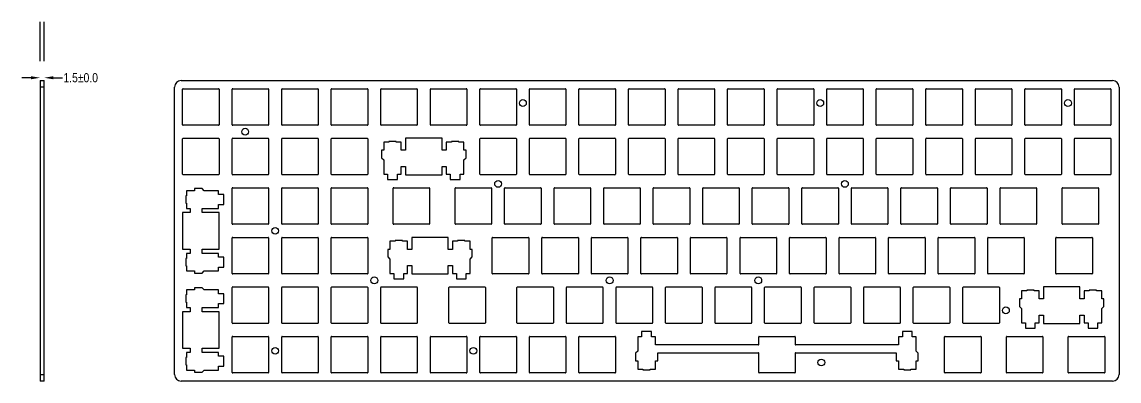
# Model space of a CAD drawing. Header units: millimetres. Extents: x -26 to 895, y 377 to 631.
# Drawn here: x 474.6 to 895.3, y 436.4 to 574.1 of the extents above; entities that cross this region are included whole.
import ezdxf

# ---------------------------------------------------------------- set-up
doc = ezdxf.new("R2010")
doc.units = ezdxf.units.MM
doc.header["$LTSCALE"] = 65.395
doc.header["$PDMODE"] = 3
doc.header["$PDSIZE"] = 8
doc.layers.get('0').update_dxf_attribs({"linetype": 'CONTINUOUS'})
doc.layers.get('Defpoints').update_dxf_attribs({"linetype": 'CONTINUOUS'})
doc.styles.get("Standard").update_dxf_attribs({"font": 'txt', "width": 0.85})
doc.dimstyles.new('副本 STANDARD', dxfattribs={"dimtxt": 3.5, "dimasz": 3.5, "dimexe": 21.402, "dimexo": 7.43125, "dimgap": 0.09, "dimtad": 0, "dimtih": 1, "dimtoh": 1, "dimdec": 1, "dimzin": 0, "dimdsep": 46, "dimtxsty": 'STANDARD', "dimcen": 10.701, "dimadec": 0, "dimazin": 0, "dimtol": 1, "dimtp": 0.01, "dimtm": 0.01, "dimtfac": 1, "dimtdec": 1, "dimtofl": 0, "dimtmove": 0, "dimatfit": 3, "dimfxl": 1, "dimtolj": 1, "dimtzin": 0, "dimarcsym": 0})

# ---------------------------------------------------------------- blocks, each defined once
blk = doc.blocks.new('*D2')
at = {"color": 0, "lineweight": -2}
for p, q in [((481.63, 559), (481.63, 574.06)), ((483.13, 559), (483.13, 574.06)), ((478.13, 552.66), (474.63, 552.66)), ((486.63, 552.66), (490.13, 552.66))]:
    blk.add_line(p, q, dxfattribs=at)
at = {"color": 0}
for points in [[(478.13, 553.24), (478.13, 552.08), (481.63, 552.66)], [(486.63, 553.24), (486.63, 552.08), (483.13, 552.66)]]:
    blk.add_solid(points, dxfattribs=at)
at = {"layer": 'Defpoints', "color": 0}
for p in [(481.63, 551.57), (483.13, 552.66), (483.13, 551.57)]:
    blk.add_point(p, dxfattribs=at)
at = {"color": 0, "insert": (497.16, 552.66), "char_height": 3.5, "attachment_point": 5}
blk.add_mtext('\\A1;1.5±0.0', dxfattribs=at)

msp = doc.modelspace()

# ---------------------------------------------------------------- linework, layer by layer
at = {"color": 7, "linetype": 'Continuous'}
for p, q in [((481.63, 551.57), (481.63, 436.37)), ((481.63, 551.57), (483.13, 551.57)), ((483.13, 436.37), (483.13, 551.57)), ((535.64, 551.57), (892.84, 551.57)), ((483.13, 549.07), (481.63, 549.07)), ((533.14, 438.87), (533.14, 549.07)), ((536.24, 534.67), (536.24, 548.27)), ((536.44, 548.47), (550.04, 548.47)), ((550.24, 548.27), (550.24, 534.67)), ((555.24, 534.67), (555.24, 548.27)), ((555.44, 548.47), (569.04, 548.47)), ((569.24, 548.27), (569.24, 534.67)), ((574.24, 534.67), (574.24, 548.27)), ((574.44, 548.47), (588.04, 548.47)), ((588.24, 548.27), (588.24, 534.67)), ((593.24, 534.67), (593.24, 548.27)), ((593.44, 548.47), (607.04, 548.47)), ((607.24, 548.27), (607.24, 534.67)), ((612.24, 534.67), (612.24, 548.27)), ((612.44, 548.47), (626.04, 548.47)), ((626.24, 548.27), (626.24, 534.67)), ((631.24, 534.67), (631.24, 548.27)), ((631.44, 548.47), (645.04, 548.47)), ((645.24, 548.27), (645.24, 534.67)), ((650.24, 534.67), (650.24, 548.27)), ((650.44, 548.47), (664.04, 548.47)), ((664.24, 548.27), (664.24, 534.67)), ((669.24, 534.67), (669.24, 548.27)), ((669.44, 548.47), (683.04, 548.47)), ((683.24, 548.27), (683.24, 534.67)), ((688.24, 534.67), (688.24, 548.27)), ((688.44, 548.47), (702.04, 548.47)), ((702.24, 548.27), (702.24, 534.67)), ((707.24, 534.67), (707.24, 548.27)), ((707.44, 548.47), (721.04, 548.47)), ((721.24, 548.27), (721.24, 534.67)), ((726.24, 534.67), (726.24, 548.27)), ((726.44, 548.47), (740.04, 548.47)), ((740.24, 548.27), (740.24, 534.67)), ((745.24, 534.67), (745.24, 548.27)), ((745.44, 548.47), (759.04, 548.47)), ((759.24, 548.27), (759.24, 534.67)), ((764.24, 534.67), (764.24, 548.27)), ((764.44, 548.47), (778.04, 548.47)), ((778.24, 548.27), (778.24, 534.67)), ((783.24, 534.67), (783.24, 548.27)), ((783.44, 548.47), (797.04, 548.47)), ((797.24, 548.27), (797.24, 534.67)), ((802.24, 534.67), (802.24, 548.27)), ((802.44, 548.47), (816.04, 548.47)), ((816.24, 548.27), (816.24, 534.67)), ((821.24, 534.67), (821.24, 548.27)), ((821.44, 548.47), (835.04, 548.47)), ((835.24, 548.27), (835.24, 534.67)), ((840.24, 534.67), (840.24, 548.27)), ((840.44, 548.47), (854.04, 548.47)), ((854.24, 548.27), (854.24, 534.67)), ((859.24, 534.67), (859.24, 548.27)), ((859.44, 548.47), (873.04, 548.47)), ((873.24, 548.27), (873.24, 534.67)), ((878.24, 534.67), (878.24, 548.27)), ((878.44, 548.47), (892.04, 548.47)), ((892.24, 548.27), (892.24, 534.67)), ((895.34, 549.07), (895.34, 438.87)), ((550.04, 534.47), (536.44, 534.47)), ((569.04, 534.47), (555.44, 534.47)), ((588.04, 534.47), (574.44, 534.47)), ((607.04, 534.47), (593.44, 534.47)), ((626.04, 534.47), (612.44, 534.47)), ((645.04, 534.47), (631.44, 534.47)), ((664.04, 534.47), (650.44, 534.47)), ((683.04, 534.47), (669.44, 534.47)), ((702.04, 534.47), (688.44, 534.47)), ((721.04, 534.47), (707.44, 534.47)), ((740.04, 534.47), (726.44, 534.47)), ((759.04, 534.47), (745.44, 534.47)), ((778.04, 534.47), (764.44, 534.47)), ((797.04, 534.47), (783.44, 534.47)), ((816.04, 534.47), (802.44, 534.47)), ((835.04, 534.47), (821.44, 534.47)), ((854.04, 534.47), (840.44, 534.47)), ((873.04, 534.47), (859.44, 534.47)), ((892.04, 534.47), (878.44, 534.47)), ((536.24, 515.67), (536.24, 529.27)), ((536.44, 529.47), (550.04, 529.47)), ((550.24, 529.27), (550.24, 515.67)), ((555.24, 515.67), (555.24, 529.27)), ((555.44, 529.47), (569.04, 529.47)), ((569.24, 529.27), (569.24, 515.67)), ((574.24, 515.67), (574.24, 529.27)), ((574.44, 529.47), (588.04, 529.47)), ((588.24, 529.27), (588.24, 515.67)), ((593.24, 515.67), (593.24, 529.27)), ((593.44, 529.47), (607.04, 529.47)), ((607.24, 529.27), (607.24, 515.67)), ((613.36, 527.97), (613.36, 524.87)), ((615.34, 527.97), (613.36, 527.97)), ((615.34, 528.27), (615.34, 527.97)), ((618.14, 528.27), (615.34, 528.27)), ((618.14, 527.97), (618.14, 528.27)), ((620.11, 527.97), (618.14, 527.97)), ((620.11, 524.87), (620.11, 527.97)), ((621.74, 529.47), (621.74, 524.87)), ((635.74, 529.47), (621.74, 529.47)), ((635.74, 524.87), (635.74, 529.47)), ((637.36, 527.97), (637.36, 524.87)), ((639.34, 527.97), (637.36, 527.97)), ((639.34, 528.27), (639.34, 527.97)), ((642.14, 528.27), (639.34, 528.27)), ((642.14, 527.97), (642.14, 528.27)), ((644.11, 527.97), (642.14, 527.97)), ((644.11, 524.87), (644.11, 527.97)), ((650.24, 515.67), (650.24, 529.27)), ((650.44, 529.47), (664.04, 529.47)), ((664.24, 529.27), (664.24, 515.67)), ((669.24, 515.67), (669.24, 529.27)), ((669.44, 529.47), (683.04, 529.47)), ((683.24, 529.27), (683.24, 515.67)), ((688.24, 515.67), (688.24, 529.27)), ((688.44, 529.47), (702.04, 529.47)), ((702.24, 529.27), (702.24, 515.67)), ((707.24, 515.67), (707.24, 529.27)), ((707.44, 529.47), (721.04, 529.47)), ((721.24, 529.27), (721.24, 515.67)), ((726.24, 515.67), (726.24, 529.27)), ((726.44, 529.47), (740.04, 529.47)), ((740.24, 529.27), (740.24, 515.67)), ((745.24, 515.67), (745.24, 529.27)), ((745.44, 529.47), (759.04, 529.47)), ((759.24, 529.27), (759.24, 515.67)), ((764.24, 515.67), (764.24, 529.27)), ((764.44, 529.47), (778.04, 529.47)), ((778.24, 529.27), (778.24, 515.67)), ((783.24, 515.67), (783.24, 529.27)), ((783.44, 529.47), (797.04, 529.47)), ((797.24, 529.27), (797.24, 515.67)), ((802.24, 515.67), (802.24, 529.27)), ((802.44, 529.47), (816.04, 529.47)), ((816.24, 529.27), (816.24, 515.67)), ((821.24, 515.67), (821.24, 529.27)), ((821.44, 529.47), (835.04, 529.47)), ((835.24, 529.27), (835.24, 515.67)), ((840.24, 515.67), (840.24, 529.27)), ((840.44, 529.47), (854.04, 529.47)), ((854.24, 529.27), (854.24, 515.67)), ((859.24, 515.67), (859.24, 529.27)), ((859.44, 529.47), (873.04, 529.47)), ((873.24, 529.27), (873.24, 515.67)), ((878.24, 515.67), (878.24, 529.27)), ((878.44, 529.47), (892.04, 529.47)), ((892.24, 529.27), (892.24, 515.67)), ((612.54, 524.87), (612.54, 521.97)), ((613.36, 524.87), (612.54, 524.87)), ((612.54, 521.97), (613.36, 521.14)), ((621.74, 524.87), (620.11, 524.87)), ((637.36, 524.87), (635.74, 524.87)), ((644.94, 524.87), (644.11, 524.87)), ((644.11, 521.14), (644.94, 521.97)), ((644.94, 521.97), (644.94, 524.87)), ((613.36, 521.14), (613.36, 515.67)), ((620.11, 515.67), (620.11, 518.67)), ((620.11, 518.67), (621.74, 518.67)), ((621.74, 518.67), (621.74, 515.47)), ((635.74, 515.47), (635.74, 518.67)), ((635.74, 518.67), (637.36, 518.67)), ((637.36, 518.67), (637.36, 515.67)), ((644.11, 515.67), (644.11, 521.14)), ((550.04, 515.47), (536.44, 515.47)), ((569.04, 515.47), (555.44, 515.47)), ((588.04, 515.47), (574.44, 515.47)), ((607.04, 515.47), (593.44, 515.47)), ((613.36, 515.67), (614.84, 515.67)), ((614.84, 515.67), (614.84, 513.62)), ((614.84, 513.62), (618.64, 513.62)), ((618.64, 513.62), (618.64, 515.67)), ((618.64, 515.67), (620.11, 515.67)), ((621.74, 515.47), (635.74, 515.47)), ((637.36, 515.67), (638.84, 515.67)), ((638.84, 515.67), (638.84, 513.62)), ((638.84, 513.62), (642.64, 513.62)), ((642.64, 513.62), (642.64, 515.67)), ((642.64, 515.67), (644.11, 515.67)), ((664.04, 515.47), (650.44, 515.47)), ((683.04, 515.47), (669.44, 515.47)), ((702.04, 515.47), (688.44, 515.47)), ((721.04, 515.47), (707.44, 515.47)), ((740.04, 515.47), (726.44, 515.47)), ((759.04, 515.47), (745.44, 515.47)), ((778.04, 515.47), (764.44, 515.47)), ((797.04, 515.47), (783.44, 515.47)), ((816.04, 515.47), (802.44, 515.47)), ((835.04, 515.47), (821.44, 515.47)), ((854.04, 515.47), (840.44, 515.47)), ((873.04, 515.47), (859.44, 515.47)), ((892.04, 515.47), (878.44, 515.47)), ((537.74, 509.34), (537.74, 507.37)), ((540.84, 509.34), (537.74, 509.34)), ((540.84, 510.17), (540.84, 509.34)), ((543.74, 510.17), (540.84, 510.17)), ((544.56, 509.34), (543.74, 510.17)), ((550.04, 509.34), (544.56, 509.34)), ((550.04, 507.87), (550.04, 509.34)), ((555.24, 496.67), (555.24, 510.27)), ((555.44, 510.47), (569.04, 510.47)), ((569.24, 510.27), (569.24, 496.67)), ((574.24, 496.67), (574.24, 510.27)), ((574.44, 510.47), (588.04, 510.47)), ((588.24, 510.27), (588.24, 496.67)), ((593.24, 496.67), (593.24, 510.27)), ((593.44, 510.47), (607.04, 510.47)), ((607.24, 510.27), (607.24, 496.67)), ((616.98, 496.67), (616.98, 510.27)), ((617.18, 510.47), (630.78, 510.47)), ((630.98, 510.27), (630.98, 496.67)), ((640.71, 496.67), (640.71, 510.27)), ((640.91, 510.47), (654.51, 510.47)), ((654.71, 510.27), (654.71, 496.67)), ((659.71, 496.67), (659.71, 510.27)), ((659.91, 510.47), (673.51, 510.47)), ((673.71, 510.27), (673.71, 496.67)), ((678.71, 496.67), (678.71, 510.27)), ((678.91, 510.47), (692.51, 510.47)), ((692.71, 510.27), (692.71, 496.67)), ((697.71, 496.67), (697.71, 510.27)), ((697.91, 510.47), (711.51, 510.47)), ((711.71, 510.27), (711.71, 496.67)), ((716.71, 496.67), (716.71, 510.27)), ((716.91, 510.47), (730.51, 510.47)), ((730.71, 510.27), (730.71, 496.67)), ((735.71, 496.67), (735.71, 510.27)), ((735.91, 510.47), (749.51, 510.47)), ((749.71, 510.27), (749.71, 496.67)), ((754.71, 496.67), (754.71, 510.27)), ((754.91, 510.47), (768.51, 510.47)), ((768.71, 510.27), (768.71, 496.67)), ((773.71, 496.67), (773.71, 510.27)), ((773.91, 510.47), (787.51, 510.47)), ((787.71, 510.27), (787.71, 496.67)), ((792.71, 496.67), (792.71, 510.27)), ((792.91, 510.47), (806.51, 510.47)), ((806.71, 510.27), (806.71, 496.67)), ((811.71, 496.67), (811.71, 510.27)), ((811.91, 510.47), (825.51, 510.47)), ((825.71, 510.27), (825.71, 496.67)), ((830.71, 496.67), (830.71, 510.27)), ((830.91, 510.47), (844.51, 510.47)), ((844.71, 510.27), (844.71, 496.67)), ((849.71, 496.67), (849.71, 510.27)), ((849.91, 510.47), (863.51, 510.47)), ((863.71, 510.27), (863.71, 496.67)), ((873.47, 496.67), (873.47, 510.27)), ((873.67, 510.47), (887.27, 510.47)), ((887.47, 510.27), (887.47, 496.67)), ((537.44, 507.37), (537.44, 504.57)), ((537.74, 507.37), (537.44, 507.37)), ((552.09, 507.87), (550.04, 507.87)), ((552.09, 504.07), (552.09, 507.87)), ((536.24, 500.97), (536.24, 486.97)), ((539.19, 500.97), (536.24, 500.97)), ((537.44, 504.57), (537.74, 504.57)), ((537.74, 504.57), (537.74, 502.59)), ((537.74, 502.59), (539.19, 502.59)), ((539.19, 502.59), (539.19, 500.97)), ((543.74, 500.97), (543.74, 502.59)), ((543.74, 502.59), (550.04, 502.59)), ((550.24, 500.97), (543.74, 500.97)), ((550.04, 502.59), (550.04, 504.07)), ((550.04, 504.07), (552.09, 504.07)), ((550.24, 486.97), (550.24, 500.97)), ((569.04, 496.47), (555.44, 496.47)), ((588.04, 496.47), (574.44, 496.47)), ((607.04, 496.47), (593.44, 496.47)), ((630.78, 496.47), (617.18, 496.47)), ((654.51, 496.47), (640.91, 496.47)), ((673.51, 496.47), (659.91, 496.47)), ((692.51, 496.47), (678.91, 496.47)), ((711.51, 496.47), (697.91, 496.47)), ((730.51, 496.47), (716.91, 496.47)), ((749.51, 496.47), (735.91, 496.47)), ((768.51, 496.47), (754.91, 496.47)), ((787.51, 496.47), (773.91, 496.47)), ((806.51, 496.47), (792.91, 496.47)), ((825.51, 496.47), (811.91, 496.47)), ((844.51, 496.47), (830.91, 496.47)), ((863.51, 496.47), (849.91, 496.47)), ((887.27, 496.47), (873.67, 496.47)), ((555.24, 477.67), (555.24, 491.27)), ((555.44, 491.47), (569.04, 491.47)), ((569.24, 491.27), (569.24, 477.67)), ((574.24, 477.67), (574.24, 491.27)), ((574.44, 491.47), (588.04, 491.47)), ((588.24, 491.27), (588.24, 477.67)), ((593.24, 477.67), (593.24, 491.27)), ((593.44, 491.47), (607.04, 491.47)), ((607.24, 491.27), (607.24, 477.67)), ((615.74, 489.97), (615.74, 486.87)), ((617.71, 489.97), (615.74, 489.97)), ((617.71, 490.27), (617.71, 489.97)), ((620.51, 490.27), (617.71, 490.27)), ((620.51, 489.97), (620.51, 490.27)), ((622.49, 489.97), (620.51, 489.97)), ((622.49, 486.87), (622.49, 489.97)), ((624.11, 491.47), (624.11, 486.87)), ((638.11, 491.47), (624.11, 491.47)), ((638.11, 486.87), (638.11, 491.47)), ((639.74, 489.97), (639.74, 486.87)), ((641.71, 489.97), (639.74, 489.97)), ((641.71, 490.27), (641.71, 489.97)), ((644.51, 490.27), (641.71, 490.27)), ((644.51, 489.97), (644.51, 490.27)), ((646.49, 489.97), (644.51, 489.97)), ((646.49, 486.87), (646.49, 489.97)), ((654.99, 477.67), (654.99, 491.27)), ((655.19, 491.47), (668.79, 491.47)), ((668.99, 491.27), (668.99, 477.67)), ((673.99, 477.67), (673.99, 491.27)), ((674.19, 491.47), (687.79, 491.47)), ((687.99, 491.27), (687.99, 477.67)), ((692.99, 477.67), (692.99, 491.27)), ((693.19, 491.47), (706.79, 491.47)), ((706.99, 491.27), (706.99, 477.67)), ((711.99, 477.67), (711.99, 491.27)), ((712.19, 491.47), (725.79, 491.47)), ((725.99, 491.27), (725.99, 477.67)), ((730.99, 477.67), (730.99, 491.27)), ((731.19, 491.47), (744.79, 491.47)), ((744.99, 491.27), (744.99, 477.67)), ((749.99, 477.67), (749.99, 491.27)), ((750.19, 491.47), (763.79, 491.47)), ((763.99, 491.27), (763.99, 477.67)), ((768.99, 477.67), (768.99, 491.27)), ((769.19, 491.47), (782.79, 491.47)), ((782.99, 491.27), (782.99, 477.67)), ((787.99, 477.67), (787.99, 491.27)), ((788.19, 491.47), (801.79, 491.47)), ((801.99, 491.27), (801.99, 477.67)), ((806.99, 477.67), (806.99, 491.27)), ((807.19, 491.47), (820.79, 491.47)), ((820.99, 491.27), (820.99, 477.67)), ((825.99, 477.67), (825.99, 491.27)), ((826.19, 491.47), (839.79, 491.47)), ((839.99, 491.27), (839.99, 477.67)), ((844.99, 477.67), (844.99, 491.27)), ((845.19, 491.47), (858.79, 491.47)), ((858.99, 491.27), (858.99, 477.67)), ((871.09, 477.67), (871.09, 491.27)), ((871.29, 491.47), (884.89, 491.47)), ((885.09, 491.27), (885.09, 477.67)), ((536.24, 486.97), (539.19, 486.97)), ((537.74, 485.34), (537.74, 483.37)), ((539.19, 485.34), (537.74, 485.34)), ((539.19, 486.97), (539.19, 485.34)), ((543.74, 485.34), (543.74, 486.97)), ((543.74, 486.97), (550.24, 486.97)), ((550.04, 485.34), (543.74, 485.34)), ((550.04, 483.87), (550.04, 485.34)), ((552.09, 483.87), (550.04, 483.87)), ((552.09, 480.07), (552.09, 483.87)), ((614.91, 486.87), (614.91, 483.97)), ((615.74, 486.87), (614.91, 486.87)), ((614.91, 483.97), (615.74, 483.14)), ((624.11, 486.87), (622.49, 486.87)), ((639.74, 486.87), (638.11, 486.87)), ((647.31, 486.87), (646.49, 486.87)), ((646.49, 483.14), (647.31, 483.97)), ((647.31, 483.97), (647.31, 486.87)), ((537.44, 483.37), (537.44, 480.57)), ((537.74, 483.37), (537.44, 483.37)), ((537.44, 480.57), (537.74, 480.57)), ((537.74, 480.57), (537.74, 478.59)), ((550.04, 478.59), (550.04, 480.07)), ((550.04, 480.07), (552.09, 480.07)), ((615.74, 483.14), (615.74, 477.67)), ((622.49, 477.67), (622.49, 480.67)), ((622.49, 480.67), (624.11, 480.67)), ((624.11, 480.67), (624.11, 477.47)), ((638.11, 477.47), (638.11, 480.67)), ((638.11, 480.67), (639.74, 480.67)), ((639.74, 480.67), (639.74, 477.67)), ((646.49, 477.67), (646.49, 483.14)), ((537.74, 478.59), (540.84, 478.59)), ((540.84, 478.59), (540.84, 477.77)), ((540.84, 477.77), (543.74, 477.77)), ((543.74, 477.77), (544.56, 478.59)), ((544.56, 478.59), (550.04, 478.59)), ((569.04, 477.47), (555.44, 477.47)), ((588.04, 477.47), (574.44, 477.47)), ((607.04, 477.47), (593.44, 477.47)), ((615.74, 477.67), (617.21, 477.67)), ((617.21, 477.67), (617.21, 475.62)), ((617.21, 475.62), (621.01, 475.62)), ((621.01, 475.62), (621.01, 477.67)), ((621.01, 477.67), (622.49, 477.67)), ((624.11, 477.47), (638.11, 477.47)), ((639.74, 477.67), (641.21, 477.67)), ((641.21, 477.67), (641.21, 475.62)), ((641.21, 475.62), (645.01, 475.62)), ((645.01, 475.62), (645.01, 477.67)), ((645.01, 477.67), (646.49, 477.67)), ((668.79, 477.47), (655.19, 477.47)), ((687.79, 477.47), (674.19, 477.47)), ((706.79, 477.47), (693.19, 477.47)), ((725.79, 477.47), (712.19, 477.47)), ((744.79, 477.47), (731.19, 477.47)), ((763.79, 477.47), (750.19, 477.47)), ((782.79, 477.47), (769.19, 477.47)), ((801.79, 477.47), (788.19, 477.47)), ((820.79, 477.47), (807.19, 477.47)), ((839.79, 477.47), (826.19, 477.47)), ((858.79, 477.47), (845.19, 477.47)), ((884.89, 477.47), (871.29, 477.47)), ((537.74, 471.34), (537.74, 469.37)), ((540.84, 471.34), (537.74, 471.34)), ((540.84, 472.17), (540.84, 471.34)), ((543.74, 472.17), (540.84, 472.17)), ((544.56, 471.34), (543.74, 472.17)), ((550.04, 471.34), (544.56, 471.34)), ((550.04, 469.87), (550.04, 471.34)), ((555.24, 458.67), (555.24, 472.27)), ((555.44, 472.47), (569.04, 472.47)), ((569.24, 472.27), (569.24, 458.67)), ((574.24, 458.67), (574.24, 472.27)), ((574.44, 472.47), (588.04, 472.47)), ((588.24, 472.27), (588.24, 458.67)), ((593.24, 458.67), (593.24, 472.27)), ((593.44, 472.47), (607.04, 472.47)), ((607.24, 472.27), (607.24, 458.67)), ((612.24, 458.67), (612.24, 472.27)), ((612.44, 472.47), (626.04, 472.47)), ((626.24, 472.27), (626.24, 458.67)), ((638.34, 458.67), (638.34, 472.27)), ((638.54, 472.47), (652.14, 472.47)), ((652.34, 472.27), (652.34, 458.67)), ((664.44, 458.67), (664.44, 472.27)), ((664.64, 472.47), (678.24, 472.47)), ((678.44, 472.27), (678.44, 458.67)), ((683.44, 458.67), (683.44, 472.27)), ((683.64, 472.47), (697.24, 472.47)), ((697.44, 472.27), (697.44, 458.67)), ((702.44, 458.67), (702.44, 472.27)), ((702.64, 472.47), (716.24, 472.47)), ((716.44, 472.27), (716.44, 458.67)), ((721.44, 458.67), (721.44, 472.27)), ((721.64, 472.47), (735.24, 472.47)), ((735.44, 472.27), (735.44, 458.67)), ((740.44, 458.67), (740.44, 472.27)), ((740.64, 472.47), (754.24, 472.47)), ((754.44, 472.27), (754.44, 458.67)), ((759.44, 458.67), (759.44, 472.27)), ((759.64, 472.47), (773.24, 472.47)), ((773.44, 472.27), (773.44, 458.67)), ((778.44, 458.67), (778.44, 472.27)), ((778.64, 472.47), (792.24, 472.47)), ((792.44, 472.27), (792.44, 458.67)), ((797.44, 458.67), (797.44, 472.27)), ((797.64, 472.47), (811.24, 472.47)), ((811.44, 472.27), (811.44, 458.67)), ((816.44, 458.67), (816.44, 472.27)), ((816.64, 472.47), (830.24, 472.47)), ((830.44, 472.27), (830.44, 458.67)), ((835.44, 458.67), (835.44, 472.27)), ((835.64, 472.47), (849.24, 472.47)), ((849.44, 472.27), (849.44, 458.67)), ((862.73, 471.27), (859.93, 471.27)), ((859.93, 471.27), (859.93, 470.97)), ((862.73, 470.97), (862.73, 471.27)), ((880.33, 472.47), (866.33, 472.47)), ((866.33, 472.47), (866.33, 467.87)), ((880.33, 467.87), (880.33, 472.47)), ((886.73, 471.27), (883.93, 471.27)), ((883.93, 471.27), (883.93, 470.97)), ((886.73, 470.97), (886.73, 471.27)), ((537.44, 469.37), (537.44, 466.57)), ((537.74, 469.37), (537.44, 469.37)), ((552.09, 469.87), (550.04, 469.87)), ((552.09, 466.07), (552.09, 469.87)), ((857.96, 467.87), (857.13, 467.87)), ((857.13, 467.87), (857.13, 464.97)), ((859.93, 470.97), (857.96, 470.97)), ((857.96, 470.97), (857.96, 467.87)), ((864.71, 470.97), (862.73, 470.97)), ((864.71, 467.87), (864.71, 470.97)), ((866.33, 467.87), (864.71, 467.87)), ((881.96, 467.87), (880.33, 467.87)), ((883.93, 470.97), (881.96, 470.97)), ((881.96, 470.97), (881.96, 467.87)), ((888.71, 470.97), (886.73, 470.97)), ((888.71, 467.87), (888.71, 470.97)), ((889.53, 467.87), (888.71, 467.87)), ((889.53, 464.97), (889.53, 467.87)), ((536.24, 462.97), (536.24, 448.97)), ((539.19, 462.97), (536.24, 462.97)), ((537.44, 466.57), (537.74, 466.57)), ((537.74, 466.57), (537.74, 464.59)), ((537.74, 464.59), (539.19, 464.59)), ((539.19, 464.59), (539.19, 462.97)), ((543.74, 462.97), (543.74, 464.59)), ((543.74, 464.59), (550.04, 464.59)), ((550.24, 462.97), (543.74, 462.97)), ((550.04, 464.59), (550.04, 466.07)), ((550.04, 466.07), (552.09, 466.07)), ((550.24, 448.97), (550.24, 462.97)), ((857.13, 464.97), (857.96, 464.14)), ((857.96, 464.14), (857.96, 458.67)), ((888.71, 464.14), (889.53, 464.97)), ((888.71, 458.67), (888.71, 464.14)), ((857.96, 458.67), (859.43, 458.67)), ((859.43, 458.67), (859.43, 456.62)), ((863.23, 458.67), (864.71, 458.67)), ((863.23, 456.62), (863.23, 458.67)), ((864.71, 461.67), (866.33, 461.67)), ((864.71, 458.67), (864.71, 461.67)), ((866.33, 461.67), (866.33, 458.47)), ((880.33, 461.67), (881.96, 461.67)), ((880.33, 458.47), (880.33, 461.67)), ((881.96, 461.67), (881.96, 458.67)), ((881.96, 458.67), (883.43, 458.67)), ((883.43, 458.67), (883.43, 456.62)), ((887.23, 458.67), (888.71, 458.67)), ((887.23, 456.62), (887.23, 458.67)), ((569.04, 458.47), (555.44, 458.47)), ((588.04, 458.47), (574.44, 458.47)), ((607.04, 458.47), (593.44, 458.47)), ((626.04, 458.47), (612.44, 458.47)), ((652.14, 458.47), (638.54, 458.47)), ((678.24, 458.47), (664.64, 458.47)), ((697.24, 458.47), (683.64, 458.47)), ((716.24, 458.47), (702.64, 458.47)), ((716.05, 455.42), (712.25, 455.42)), ((712.25, 455.42), (712.25, 453.37)), ((716.05, 453.37), (716.05, 455.42)), ((735.24, 458.47), (721.64, 458.47)), ((754.24, 458.47), (740.64, 458.47)), ((773.24, 458.47), (759.64, 458.47)), ((792.24, 458.47), (778.64, 458.47)), ((811.24, 458.47), (797.64, 458.47)), ((816.05, 455.42), (812.25, 455.42)), ((812.25, 455.42), (812.25, 453.37)), ((816.05, 453.37), (816.05, 455.42)), ((830.24, 458.47), (816.64, 458.47)), ((849.24, 458.47), (835.64, 458.47)), ((859.43, 456.62), (863.23, 456.62)), ((866.33, 458.47), (880.33, 458.47)), ((883.43, 456.62), (887.23, 456.62)), ((555.24, 439.67), (555.24, 453.27)), ((555.44, 453.47), (569.04, 453.47)), ((569.24, 453.27), (569.24, 439.67)), ((574.24, 439.67), (574.24, 453.27)), ((574.44, 453.47), (588.04, 453.47)), ((588.24, 453.27), (588.24, 439.67)), ((593.24, 439.67), (593.24, 453.27)), ((593.44, 453.47), (607.04, 453.47)), ((607.24, 453.27), (607.24, 439.67)), ((612.24, 439.67), (612.24, 453.27)), ((612.44, 453.47), (626.04, 453.47)), ((626.24, 453.27), (626.24, 439.67)), ((631.24, 439.67), (631.24, 453.27)), ((631.44, 453.47), (645.04, 453.47)), ((645.24, 453.27), (645.24, 439.67)), ((650.24, 439.67), (650.24, 453.27)), ((650.44, 453.47), (664.04, 453.47)), ((664.24, 453.27), (664.24, 439.67)), ((669.24, 439.67), (669.24, 453.27)), ((669.44, 453.47), (683.04, 453.47)), ((683.24, 453.27), (683.24, 439.67)), ((688.24, 439.67), (688.24, 453.27)), ((688.44, 453.47), (702.04, 453.47)), ((702.24, 453.27), (702.24, 439.67)), ((712.25, 453.37), (710.77, 453.37)), ((710.77, 453.37), (710.77, 447.84)), ((717.52, 453.37), (716.05, 453.37)), ((717.52, 450.22), (717.52, 453.37)), ((756.95, 450.22), (717.52, 450.22)), ((757.15, 450.42), (757.15, 453.27)), ((757.35, 453.47), (770.95, 453.47)), ((771.15, 453.27), (771.15, 450.42)), ((810.77, 450.22), (771.35, 450.22)), ((812.25, 453.37), (810.77, 453.37)), ((810.77, 453.37), (810.77, 450.22)), ((817.52, 453.37), (816.05, 453.37)), ((817.52, 447.84), (817.52, 453.37)), ((828.44, 439.67), (828.44, 453.27)), ((828.64, 453.47), (842.24, 453.47)), ((842.44, 453.27), (842.44, 439.67)), ((852.15, 439.67), (852.15, 453.27)), ((852.35, 453.47), (865.95, 453.47)), ((866.15, 453.27), (866.15, 439.67)), ((875.86, 439.67), (875.86, 453.27)), ((876.06, 453.47), (889.66, 453.47)), ((889.86, 453.27), (889.86, 439.67)), ((536.24, 448.97), (539.19, 448.97)), ((537.74, 447.34), (537.74, 445.37)), ((539.19, 447.34), (537.74, 447.34)), ((539.19, 448.97), (539.19, 447.34)), ((543.74, 447.34), (543.74, 448.97)), ((543.74, 448.97), (550.24, 448.97)), ((550.04, 447.34), (543.74, 447.34)), ((550.04, 445.87), (550.04, 447.34)), ((710.77, 447.84), (709.95, 447.02)), ((709.95, 447.02), (709.95, 444.12)), ((718.45, 447.22), (756.95, 447.22)), ((718.45, 444.07), (718.45, 447.22)), ((757.15, 439.67), (757.15, 447.02)), ((771.15, 447.02), (771.15, 439.67)), ((771.35, 447.22), (809.85, 447.22)), ((809.85, 447.22), (809.85, 444.07)), ((818.35, 447.02), (817.52, 447.84)), ((818.35, 444.12), (818.35, 447.02)), ((537.44, 445.37), (537.44, 442.57)), ((537.74, 445.37), (537.44, 445.37)), ((537.44, 442.57), (537.74, 442.57)), ((537.74, 442.57), (537.74, 440.59)), ((552.09, 445.87), (550.04, 445.87)), ((550.04, 440.59), (550.04, 442.07)), ((550.04, 442.07), (552.09, 442.07)), ((552.09, 442.07), (552.09, 445.87)), ((709.95, 444.12), (710.77, 444.12)), ((710.77, 444.12), (710.77, 440.97)), ((717.52, 444.07), (718.45, 444.07)), ((717.52, 440.97), (717.52, 444.07)), ((809.85, 444.07), (810.77, 444.07)), ((810.77, 444.07), (810.77, 440.97)), ((817.52, 444.12), (818.35, 444.12)), ((817.52, 440.97), (817.52, 444.12)), ((481.63, 438.87), (483.13, 438.87)), ((537.74, 440.59), (540.84, 440.59)), ((540.84, 440.59), (540.84, 439.77)), ((540.84, 439.77), (543.74, 439.77)), ((543.74, 439.77), (544.56, 440.59)), ((544.56, 440.59), (550.04, 440.59)), ((569.04, 439.47), (555.44, 439.47)), ((588.04, 439.47), (574.44, 439.47)), ((607.04, 439.47), (593.44, 439.47)), ((626.04, 439.47), (612.44, 439.47)), ((645.04, 439.47), (631.44, 439.47)), ((664.04, 439.47), (650.44, 439.47)), ((683.04, 439.47), (669.44, 439.47)), ((702.04, 439.47), (688.44, 439.47)), ((710.77, 440.97), (712.75, 440.97)), ((712.75, 440.97), (712.75, 440.67)), ((712.75, 440.67), (715.55, 440.67)), ((715.55, 440.97), (717.52, 440.97)), ((715.55, 440.67), (715.55, 440.97)), ((770.95, 439.47), (757.35, 439.47)), ((810.77, 440.97), (812.75, 440.97)), ((812.75, 440.97), (812.75, 440.67)), ((812.75, 440.67), (815.55, 440.67)), ((815.55, 440.97), (817.52, 440.97)), ((815.55, 440.67), (815.55, 440.97)), ((842.24, 439.47), (828.64, 439.47)), ((865.95, 439.47), (852.35, 439.47)), ((889.66, 439.47), (876.06, 439.47)), ((483.13, 436.37), (481.63, 436.37)), ((892.84, 436.37), (535.64, 436.37))]:
    msp.add_line(p, q, dxfattribs=at)
for centre in [(666.74, 542.97), (780.74, 542.97), (875.74, 542.97), (560.24, 531.97), (657.21, 511.97), (790.21, 511.97), (571.74, 493.97), (609.74, 474.97), (699.99, 474.97), (756.99, 474.97), (851.94, 463.47), (571.74, 447.97), (647.74, 447.97), (781.15, 443.47)]:
    msp.add_circle(centre, 1.3, dxfattribs=at)
for centre, radius, start, end in [((535.64, 549.07), 2.5, 90, 180), ((892.84, 549.07), 2.5, 0, 90), ((536.44, 548.27), 0.2, 90, 180), ((550.04, 548.27), 0.2, 0, 90), ((555.44, 548.27), 0.2, 90, 180), ((569.04, 548.27), 0.2, 0, 90), ((574.44, 548.27), 0.2, 90, 180), ((588.04, 548.27), 0.2, 0, 90), ((593.44, 548.27), 0.2, 90, 180), ((607.04, 548.27), 0.2, 0, 90), ((612.44, 548.27), 0.2, 90, 180), ((626.04, 548.27), 0.2, 0, 90), ((631.44, 548.27), 0.2, 90, 180), ((645.04, 548.27), 0.2, 0, 90), ((650.44, 548.27), 0.2, 90, 180), ((664.04, 548.27), 0.2, 0, 90), ((669.44, 548.27), 0.2, 90, 180), ((683.04, 548.27), 0.2, 0, 90), ((688.44, 548.27), 0.2, 90, 180), ((702.04, 548.27), 0.2, 0, 90), ((707.44, 548.27), 0.2, 90, 180), ((721.04, 548.27), 0.2, 0, 90), ((726.44, 548.27), 0.2, 90, 180), ((740.04, 548.27), 0.2, 0, 90), ((745.44, 548.27), 0.2, 90, 180), ((759.04, 548.27), 0.2, 0, 90), ((764.44, 548.27), 0.2, 90, 180), ((778.04, 548.27), 0.2, 0, 90), ((783.44, 548.27), 0.2, 90, 180), ((797.04, 548.27), 0.2, 0, 90), ((802.44, 548.27), 0.2, 90, 180), ((816.04, 548.27), 0.2, 0, 90), ((821.44, 548.27), 0.2, 90, 180), ((835.04, 548.27), 0.2, 0, 90), ((840.44, 548.27), 0.2, 90, 180), ((854.04, 548.27), 0.2, 0, 90), ((859.44, 548.27), 0.2, 90, 180), ((873.04, 548.27), 0.2, 0, 90), ((878.44, 548.27), 0.2, 90, 180), ((892.04, 548.27), 0.2, 0, 90), ((536.44, 534.67), 0.2, 180, 270), ((550.04, 534.67), 0.2, 270, 360), ((555.44, 534.67), 0.2, 180, 270), ((569.04, 534.67), 0.2, 270, 360), ((574.44, 534.67), 0.2, 180, 270), ((588.04, 534.67), 0.2, 270, 360), ((593.44, 534.67), 0.2, 180, 270), ((607.04, 534.67), 0.2, 270, 360), ((612.44, 534.67), 0.2, 180, 270), ((626.04, 534.67), 0.2, 270, 360), ((631.44, 534.67), 0.2, 180, 270), ((645.04, 534.67), 0.2, 270, 360), ((650.44, 534.67), 0.2, 180, 270), ((664.04, 534.67), 0.2, 270, 360), ((669.44, 534.67), 0.2, 180, 270), ((683.04, 534.67), 0.2, 270, 360), ((688.44, 534.67), 0.2, 180, 270), ((702.04, 534.67), 0.2, 270, 360), ((707.44, 534.67), 0.2, 180, 270), ((721.04, 534.67), 0.2, 270, 360), ((726.44, 534.67), 0.2, 180, 270), ((740.04, 534.67), 0.2, 270, 360), ((745.44, 534.67), 0.2, 180, 270), ((759.04, 534.67), 0.2, 270, 360), ((764.44, 534.67), 0.2, 180, 270), ((778.04, 534.67), 0.2, 270, 360), ((783.44, 534.67), 0.2, 180, 270), ((797.04, 534.67), 0.2, 270, 360), ((802.44, 534.67), 0.2, 180, 270), ((816.04, 534.67), 0.2, 270, 360), ((821.44, 534.67), 0.2, 180, 270), ((835.04, 534.67), 0.2, 270, 360), ((840.44, 534.67), 0.2, 180, 270), ((854.04, 534.67), 0.2, 270, 360), ((859.44, 534.67), 0.2, 180, 270), ((873.04, 534.67), 0.2, 270, 360), ((878.44, 534.67), 0.2, 180, 270), ((892.04, 534.67), 0.2, 270, 360), ((536.44, 529.27), 0.2, 90, 180), ((550.04, 529.27), 0.2, 0, 90), ((555.44, 529.27), 0.2, 90, 180), ((569.04, 529.27), 0.2, 0, 90), ((574.44, 529.27), 0.2, 90, 180), ((588.04, 529.27), 0.2, 0, 90), ((593.44, 529.27), 0.2, 90, 180), ((607.04, 529.27), 0.2, 0, 90), ((650.44, 529.27), 0.2, 90, 180), ((664.04, 529.27), 0.2, 0, 90), ((669.44, 529.27), 0.2, 90, 180), ((683.04, 529.27), 0.2, 0, 90), ((688.44, 529.27), 0.2, 90, 180), ((702.04, 529.27), 0.2, 0, 90), ((707.44, 529.27), 0.2, 90, 180), ((721.04, 529.27), 0.2, 0, 90), ((726.44, 529.27), 0.2, 90, 180), ((740.04, 529.27), 0.2, 0, 90), ((745.44, 529.27), 0.2, 90, 180), ((759.04, 529.27), 0.2, 0, 90), ((764.44, 529.27), 0.2, 90, 180), ((778.04, 529.27), 0.2, 0, 90), ((783.44, 529.27), 0.2, 90, 180), ((797.04, 529.27), 0.2, 0, 90), ((802.44, 529.27), 0.2, 90, 180), ((816.04, 529.27), 0.2, 0, 90), ((821.44, 529.27), 0.2, 90, 180), ((835.04, 529.27), 0.2, 0, 90), ((840.44, 529.27), 0.2, 90, 180), ((854.04, 529.27), 0.2, 0, 90), ((859.44, 529.27), 0.2, 90, 180), ((873.04, 529.27), 0.2, 0, 90), ((878.44, 529.27), 0.2, 90, 180), ((892.04, 529.27), 0.2, 0, 90), ((536.44, 515.67), 0.2, 180, 270), ((550.04, 515.67), 0.2, 270, 360), ((555.44, 515.67), 0.2, 180, 270), ((569.04, 515.67), 0.2, 270, 360), ((574.44, 515.67), 0.2, 180, 270), ((588.04, 515.67), 0.2, 270, 360), ((593.44, 515.67), 0.2, 180, 270), ((607.04, 515.67), 0.2, 270, 360), ((650.44, 515.67), 0.2, 180, 270), ((664.04, 515.67), 0.2, 270, 360), ((669.44, 515.67), 0.2, 180, 270), ((683.04, 515.67), 0.2, 270, 360), ((688.44, 515.67), 0.2, 180, 270), ((702.04, 515.67), 0.2, 270, 360), ((707.44, 515.67), 0.2, 180, 270), ((721.04, 515.67), 0.2, 270, 360), ((726.44, 515.67), 0.2, 180, 270), ((740.04, 515.67), 0.2, 270, 360), ((745.44, 515.67), 0.2, 180, 270), ((759.04, 515.67), 0.2, 270, 360), ((764.44, 515.67), 0.2, 180, 270), ((778.04, 515.67), 0.2, 270, 360), ((783.44, 515.67), 0.2, 180, 270), ((797.04, 515.67), 0.2, 270, 360), ((802.44, 515.67), 0.2, 180, 270), ((816.04, 515.67), 0.2, 270, 360), ((821.44, 515.67), 0.2, 180, 270), ((835.04, 515.67), 0.2, 270, 360), ((840.44, 515.67), 0.2, 180, 270), ((854.04, 515.67), 0.2, 270, 360), ((859.44, 515.67), 0.2, 180, 270), ((873.04, 515.67), 0.2, 270, 360), ((878.44, 515.67), 0.2, 180, 270), ((892.04, 515.67), 0.2, 270, 360), ((555.44, 510.27), 0.2, 90, 180), ((569.04, 510.27), 0.2, 0, 90), ((574.44, 510.27), 0.2, 90, 180), ((588.04, 510.27), 0.2, 0, 90), ((593.44, 510.27), 0.2, 90, 180), ((607.04, 510.27), 0.2, 0, 90), ((617.18, 510.27), 0.2, 90, 180), ((630.78, 510.27), 0.2, 0, 90), ((640.91, 510.27), 0.2, 90, 180), ((654.51, 510.27), 0.2, 0, 90), ((659.91, 510.27), 0.2, 90, 180), ((673.51, 510.27), 0.2, 0, 90), ((678.91, 510.27), 0.2, 90, 180), ((692.51, 510.27), 0.2, 0, 90), ((697.91, 510.27), 0.2, 90, 180), ((711.51, 510.27), 0.2, 0, 90), ((716.91, 510.27), 0.2, 90, 180), ((730.51, 510.27), 0.2, 0, 90), ((735.91, 510.27), 0.2, 90, 180), ((749.51, 510.27), 0.2, 0, 90), ((754.91, 510.27), 0.2, 90, 180), ((768.51, 510.27), 0.2, 0, 90), ((773.91, 510.27), 0.2, 90, 180), ((787.51, 510.27), 0.2, 0, 90), ((792.91, 510.27), 0.2, 90, 180), ((806.51, 510.27), 0.2, 0, 90), ((811.91, 510.27), 0.2, 90, 180), ((825.51, 510.27), 0.2, 0, 90), ((830.91, 510.27), 0.2, 90, 180), ((844.51, 510.27), 0.2, 0, 90), ((849.91, 510.27), 0.2, 90, 180), ((863.51, 510.27), 0.2, 0, 90), ((873.67, 510.27), 0.2, 90, 180), ((887.27, 510.27), 0.2, 0, 90), ((555.44, 496.67), 0.2, 180, 270), ((569.04, 496.67), 0.2, 270, 360), ((574.44, 496.67), 0.2, 180, 270), ((588.04, 496.67), 0.2, 270, 360), ((593.44, 496.67), 0.2, 180, 270), ((607.04, 496.67), 0.2, 270, 360), ((617.18, 496.67), 0.2, 180, 270), ((630.78, 496.67), 0.2, 270, 360), ((640.91, 496.67), 0.2, 180, 270), ((654.51, 496.67), 0.2, 270, 360), ((659.91, 496.67), 0.2, 180, 270), ((673.51, 496.67), 0.2, 270, 360), ((678.91, 496.67), 0.2, 180, 270), ((692.51, 496.67), 0.2, 270, 360), ((697.91, 496.67), 0.2, 180, 270), ((711.51, 496.67), 0.2, 270, 360), ((716.91, 496.67), 0.2, 180, 270), ((730.51, 496.67), 0.2, 270, 360), ((735.91, 496.67), 0.2, 180, 270), ((749.51, 496.67), 0.2, 270, 360), ((754.91, 496.67), 0.2, 180, 270), ((768.51, 496.67), 0.2, 270, 360), ((773.91, 496.67), 0.2, 180, 270), ((787.51, 496.67), 0.2, 270, 360), ((792.91, 496.67), 0.2, 180, 270), ((806.51, 496.67), 0.2, 270, 360), ((811.91, 496.67), 0.2, 180, 270), ((825.51, 496.67), 0.2, 270, 360), ((830.91, 496.67), 0.2, 180, 270), ((844.51, 496.67), 0.2, 270, 360), ((849.91, 496.67), 0.2, 180, 270), ((863.51, 496.67), 0.2, 270, 360), ((873.67, 496.67), 0.2, 180, 270), ((887.27, 496.67), 0.2, 270, 360), ((555.44, 491.27), 0.2, 90, 180), ((569.04, 491.27), 0.2, 0, 90), ((574.44, 491.27), 0.2, 90, 180), ((588.04, 491.27), 0.2, 0, 90), ((593.44, 491.27), 0.2, 90, 180), ((607.04, 491.27), 0.2, 0, 90), ((655.19, 491.27), 0.2, 90, 180), ((668.79, 491.27), 0.2, 0, 90), ((674.19, 491.27), 0.2, 90, 180), ((687.79, 491.27), 0.2, 0, 90), ((693.19, 491.27), 0.2, 90, 180), ((706.79, 491.27), 0.2, 0, 90), ((712.19, 491.27), 0.2, 90, 180), ((725.79, 491.27), 0.2, 0, 90), ((731.19, 491.27), 0.2, 90, 180), ((744.79, 491.27), 0.2, 0, 90), ((750.19, 491.27), 0.2, 90, 180), ((763.79, 491.27), 0.2, 0, 90), ((769.19, 491.27), 0.2, 90, 180), ((782.79, 491.27), 0.2, 0, 90), ((788.19, 491.27), 0.2, 90, 180), ((801.79, 491.27), 0.2, 0, 90), ((807.19, 491.27), 0.2, 90, 180), ((820.79, 491.27), 0.2, 0, 90), ((826.19, 491.27), 0.2, 90, 180), ((839.79, 491.27), 0.2, 0, 90), ((845.19, 491.27), 0.2, 90, 180), ((858.79, 491.27), 0.2, 0, 90), ((871.29, 491.27), 0.2, 90, 180), ((884.89, 491.27), 0.2, 0, 90), ((555.44, 477.67), 0.2, 180, 270), ((569.04, 477.67), 0.2, 270, 360), ((574.44, 477.67), 0.2, 180, 270), ((588.04, 477.67), 0.2, 270, 360), ((593.44, 477.67), 0.2, 180, 270), ((607.04, 477.67), 0.2, 270, 360), ((655.19, 477.67), 0.2, 180, 270), ((668.79, 477.67), 0.2, 270, 360), ((674.19, 477.67), 0.2, 180, 270), ((687.79, 477.67), 0.2, 270, 360), ((693.19, 477.67), 0.2, 180, 270), ((706.79, 477.67), 0.2, 270, 360), ((712.19, 477.67), 0.2, 180, 270), ((725.79, 477.67), 0.2, 270, 360), ((731.19, 477.67), 0.2, 180, 270), ((744.79, 477.67), 0.2, 270, 360), ((750.19, 477.67), 0.2, 180, 270), ((763.79, 477.67), 0.2, 270, 360), ((769.19, 477.67), 0.2, 180, 270), ((782.79, 477.67), 0.2, 270, 360), ((788.19, 477.67), 0.2, 180, 270), ((801.79, 477.67), 0.2, 270, 360), ((807.19, 477.67), 0.2, 180, 270), ((820.79, 477.67), 0.2, 270, 360), ((826.19, 477.67), 0.2, 180, 270), ((839.79, 477.67), 0.2, 270, 360), ((845.19, 477.67), 0.2, 180, 270), ((858.79, 477.67), 0.2, 270, 360), ((871.29, 477.67), 0.2, 180, 270), ((884.89, 477.67), 0.2, 270, 360), ((555.44, 472.27), 0.2, 90, 180), ((569.04, 472.27), 0.2, 0, 90), ((574.44, 472.27), 0.2, 90, 180), ((588.04, 472.27), 0.2, 0, 90), ((593.44, 472.27), 0.2, 90, 180), ((607.04, 472.27), 0.2, 0, 90), ((612.44, 472.27), 0.2, 90, 180), ((626.04, 472.27), 0.2, 0, 90), ((638.54, 472.27), 0.2, 90, 180), ((652.14, 472.27), 0.2, 0, 90), ((664.64, 472.27), 0.2, 90, 180), ((678.24, 472.27), 0.2, 0, 90), ((683.64, 472.27), 0.2, 90, 180), ((697.24, 472.27), 0.2, 0, 90), ((702.64, 472.27), 0.2, 90, 180), ((716.24, 472.27), 0.2, 0, 90), ((721.64, 472.27), 0.2, 90, 180), ((735.24, 472.27), 0.2, 0, 90), ((740.64, 472.27), 0.2, 90, 180), ((754.24, 472.27), 0.2, 0, 90), ((759.64, 472.27), 0.2, 90, 180), ((773.24, 472.27), 0.2, 0, 90), ((778.64, 472.27), 0.2, 90, 180), ((792.24, 472.27), 0.2, 0, 90), ((797.64, 472.27), 0.2, 90, 180), ((811.24, 472.27), 0.2, 0, 90), ((816.64, 472.27), 0.2, 90, 180), ((830.24, 472.27), 0.2, 0, 90), ((835.64, 472.27), 0.2, 90, 180), ((849.24, 472.27), 0.2, 0, 90), ((555.44, 458.67), 0.2, 180, 270), ((569.04, 458.67), 0.2, 270, 360), ((574.44, 458.67), 0.2, 180, 270), ((588.04, 458.67), 0.2, 270, 360), ((593.44, 458.67), 0.2, 180, 270), ((607.04, 458.67), 0.2, 270, 360), ((612.44, 458.67), 0.2, 180, 270), ((626.04, 458.67), 0.2, 270, 360), ((638.54, 458.67), 0.2, 180, 270), ((652.14, 458.67), 0.2, 270, 360), ((664.64, 458.67), 0.2, 180, 270), ((678.24, 458.67), 0.2, 270, 360), ((683.64, 458.67), 0.2, 180, 270), ((697.24, 458.67), 0.2, 270, 360), ((702.64, 458.67), 0.2, 180, 270), ((716.24, 458.67), 0.2, 270, 360), ((721.64, 458.67), 0.2, 180, 270), ((735.24, 458.67), 0.2, 270, 360), ((740.64, 458.67), 0.2, 180, 270), ((754.24, 458.67), 0.2, 270, 360), ((759.64, 458.67), 0.2, 180, 270), ((773.24, 458.67), 0.2, 270, 360), ((778.64, 458.67), 0.2, 180, 270), ((792.24, 458.67), 0.2, 270, 360), ((797.64, 458.67), 0.2, 180, 270), ((811.24, 458.67), 0.2, 270, 360), ((816.64, 458.67), 0.2, 180, 270), ((830.24, 458.67), 0.2, 270, 360), ((835.64, 458.67), 0.2, 180, 270), ((849.24, 458.67), 0.2, 270, 360), ((555.44, 453.27), 0.2, 90, 180), ((569.04, 453.27), 0.2, 0, 90), ((574.44, 453.27), 0.2, 90, 180), ((588.04, 453.27), 0.2, 0, 90), ((593.44, 453.27), 0.2, 90, 180), ((607.04, 453.27), 0.2, 0, 90), ((612.44, 453.27), 0.2, 90, 180), ((626.04, 453.27), 0.2, 0, 90), ((631.44, 453.27), 0.2, 90, 180), ((645.04, 453.27), 0.2, 0, 90), ((650.44, 453.27), 0.2, 90, 180), ((664.04, 453.27), 0.2, 0, 90), ((669.44, 453.27), 0.2, 90, 180), ((683.04, 453.27), 0.2, 0, 90), ((688.44, 453.27), 0.2, 90, 180), ((702.04, 453.27), 0.2, 0, 90), ((756.95, 450.42), 0.2, 270, 360), ((757.35, 453.27), 0.2, 90, 180), ((770.95, 453.27), 0.2, 0, 90), ((771.35, 450.42), 0.2, 180, 270), ((828.64, 453.27), 0.2, 90, 180), ((842.24, 453.27), 0.2, 0, 90), ((852.35, 453.27), 0.2, 90, 180), ((865.95, 453.27), 0.2, 0, 90), ((876.06, 453.27), 0.2, 90, 180), ((889.66, 453.27), 0.2, 0, 90), ((756.95, 447.02), 0.2, 0, 90), ((771.35, 447.02), 0.2, 90, 180), ((535.64, 438.87), 2.5, 180, 270), ((555.44, 439.67), 0.2, 180, 270), ((569.04, 439.67), 0.2, 270, 360), ((574.44, 439.67), 0.2, 180, 270), ((588.04, 439.67), 0.2, 270, 360), ((593.44, 439.67), 0.2, 180, 270), ((607.04, 439.67), 0.2, 270, 360), ((612.44, 439.67), 0.2, 180, 270), ((626.04, 439.67), 0.2, 270, 360), ((631.44, 439.67), 0.2, 180, 270), ((645.04, 439.67), 0.2, 270, 360), ((650.44, 439.67), 0.2, 180, 270), ((664.04, 439.67), 0.2, 270, 360), ((669.44, 439.67), 0.2, 180, 270), ((683.04, 439.67), 0.2, 270, 360), ((688.44, 439.67), 0.2, 180, 270), ((702.04, 439.67), 0.2, 270, 360), ((757.35, 439.67), 0.2, 180, 270), ((770.95, 439.67), 0.2, 270, 360), ((828.64, 439.67), 0.2, 180, 270), ((842.24, 439.67), 0.2, 270, 360), ((852.35, 439.67), 0.2, 180, 270), ((865.95, 439.67), 0.2, 270, 360), ((876.06, 439.67), 0.2, 180, 270), ((889.66, 439.67), 0.2, 270, 360), ((892.84, 438.87), 2.5, 270, 360)]:
    msp.add_arc(centre, radius, start, end, dxfattribs=at)

# ---------------------------------------------------------------- dimensions: what is measured, and where the dimension line sits
at = {"color": 3}
dim = msp.add_linear_dim(base=(483.13, 552.66), p1=(481.63, 551.57), p2=(483.13, 551.57), dimstyle='副本 STANDARD', dxfattribs=at)
dim.commit()
dim.dimension.update_dxf_attribs({"geometry": '*D2', "text_midpoint": (497.16, 552.66)})

doc.saveas('drawing.dxf')
